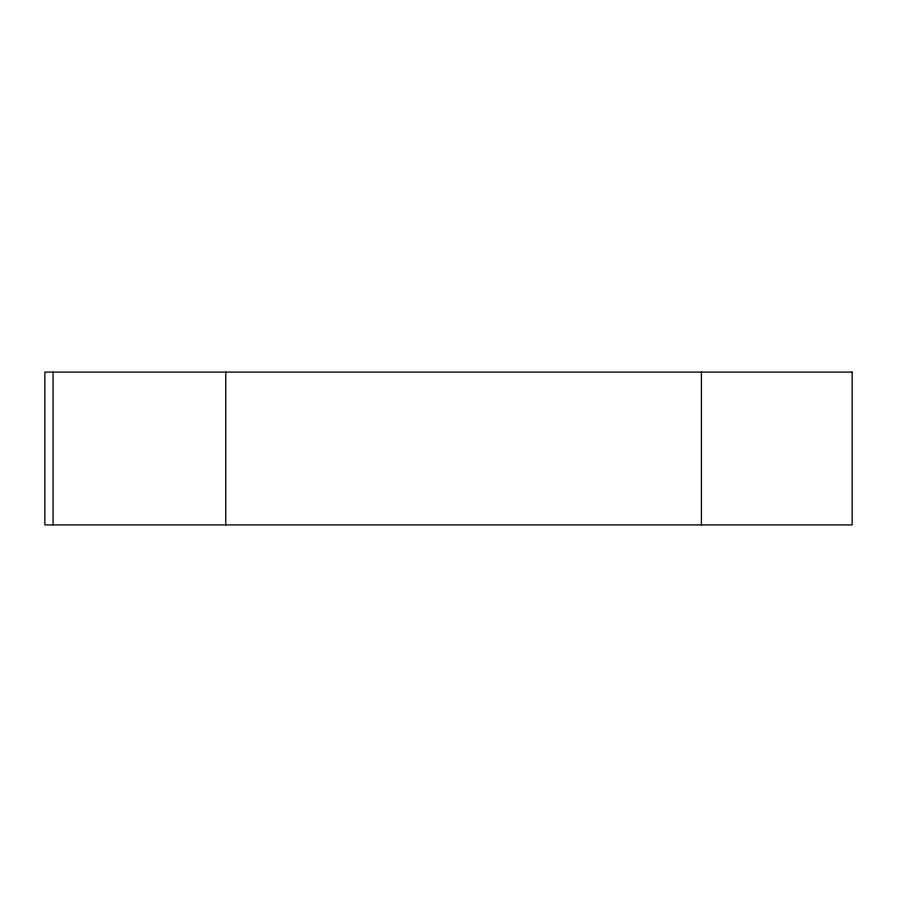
<?xml version="1.0" encoding="UTF-8"?>
<svg xmlns="http://www.w3.org/2000/svg" width="897" height="897" viewBox="0 0 897 897"><rect width="100%" height="100%" fill="white"/><g stroke="black" fill="none" stroke-linecap="round" stroke-linejoin="round"><path stroke-width="1.35" d="M701.432 372.109L701.432 524.891M225.752 372.109L225.752 524.891M53.091 372.109L53.091 524.891M852.15 372.109L44.85 372.109L44.85 524.891L852.15 524.891L852.15 372.109"/></g></svg>
